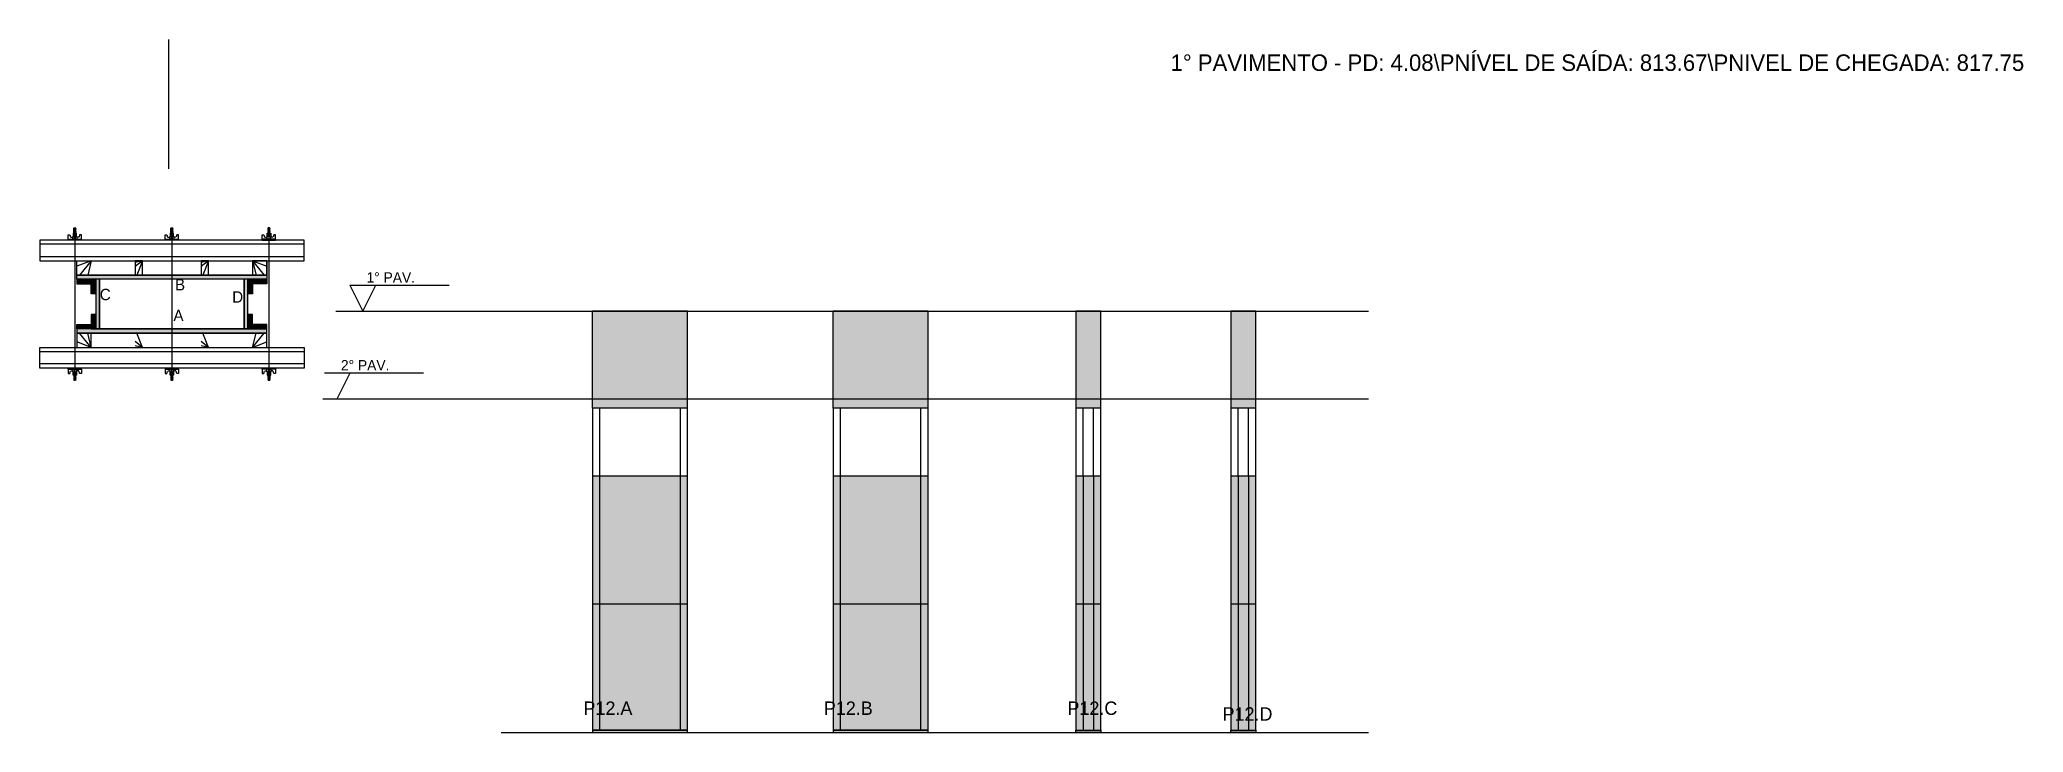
# Model space of a CAD drawing. Header units: metres. Extents: x 3112 to 5033, y 10957 to 11628.
import ezdxf

# ---------------------------------------------------------------- set-up
doc = ezdxf.new("R2010")
doc.units = ezdxf.units.M
for name, color, linetype in [('CHAPA', 7, 'Continuous'), ('COTA', 7, 'Continuous'), ('Hachura', 7, 'Continuous'), ('Madeira', 7, 'Continuous'), ('NIVEL 1° PAV.', 7, 'Continuous'), ('NIVEL 2° PAV.', 7, 'Continuous'), ('NOMENCLATURA', 7, 'Continuous'), ('Nível', 7, 'Continuous'), ('Painéis', 7, 'Continuous'), ('Perfil Metálico', 7, 'Continuous'), ('SARR_2.2x7', 7, 'Continuous'), ('SARRAFO', 7, 'Continuous'), ('Texto Seção', 7, 'Continuous'), ('TEXTO_GERAL', 7, 'Continuous')]:
    doc.layers.add(name, color=color, linetype=linetype)

msp = doc.modelspace()

# ---------------------------------------------------------------- hatches: boundary and pattern name
at = {"layer": 'COTA'}
h = msp.add_hatch(color=7, dxfattribs=at)
h.dxf.hatch_style = 1
h.paths.add_polyline_path([(3647.7, 11271.2), (3739.7, 11271.2), (3739.7, 11271.2), (3739.7, 11365.2), (3739.7, 11365.2), (3647.7, 11365.2), (3647.7, 11365.2), (3647.7, 11271.2)])
h = msp.add_hatch(color=7, dxfattribs=at)
h.dxf.hatch_style = 1
h.paths.add_polyline_path([(3880.6, 11271.2), (3972.6, 11271.2), (3972.6, 11271.2), (3972.6, 11365.2), (3972.6, 11365.2), (3880.6, 11365.2), (3880.6, 11365.2), (3880.6, 11271.2)])
h = msp.add_hatch(color=7, dxfattribs=at)
h.dxf.hatch_style = 1
h.paths.add_polyline_path([(4115.7, 11271.2), (4139.7, 11271.2), (4139.7, 11271.2), (4139.7, 11365.2), (4139.7, 11365.2), (4115.7, 11365.2), (4115.7, 11365.2), (4115.7, 11271.2)])
h = msp.add_hatch(color=7, dxfattribs=at)
h.dxf.hatch_style = 1
h.paths.add_polyline_path([(4265.8, 11271.2), (4289.8, 11271.2), (4289.8, 11271.2), (4289.8, 11365.2), (4289.8, 11365.2), (4265.8, 11365.2), (4265.8, 11365.2), (4265.8, 11271.2)])
at = {"layer": 'Hachura'}
h = msp.add_hatch(color=7, dxfattribs=at)
h.dxf.hatch_style = 1
h.paths.add_polyline_path([(3148.2, 11395.9), (3148.2, 11399.9), (3148.2, 11399.9), (3332.2, 11399.9), (3332.2, 11399.9), (3332.2, 11395.9), (3332.2, 11395.9), (3148.2, 11395.9)])
h = msp.add_hatch(color=7, dxfattribs=at)
h.dxf.hatch_style = 1
h.paths.add_polyline_path([(3148.2, 11395.9), (3148.2, 11399.9), (3148.2, 11399.9), (3332.2, 11399.9), (3332.2, 11399.9), (3332.2, 11395.9), (3332.2, 11395.9), (3148.2, 11395.9)])
h = msp.add_hatch(color=7, dxfattribs=at)
h.dxf.hatch_style = 1
h.paths.add_polyline_path([(3162.2, 11395.9), (3162.2, 11391.5), (3162.2, 11391.5), (3148.2, 11391.5), (3148.2, 11391.5), (3148.2, 11395.9), (3148.2, 11395.9), (3162.2, 11395.9)])
h = msp.add_hatch(color=7, dxfattribs=at)
h.dxf.hatch_style = 1
h.paths.add_polyline_path([(3166.6, 11395.9), (3162.2, 11395.9), (3162.2, 11395.9), (3162.2, 11381.9), (3162.2, 11381.9), (3166.6, 11381.9), (3166.6, 11381.9), (3166.6, 11395.9)])
h = msp.add_hatch(color=7, dxfattribs=at)
h.dxf.hatch_style = 1
h.paths.add_polyline_path([(3170.2, 11395.9), (3166.6, 11395.9), (3166.6, 11395.9), (3166.6, 11347.9), (3166.6, 11347.9), (3170.2, 11347.9), (3170.2, 11347.9), (3170.2, 11395.9)])
h = msp.add_hatch(color=7, dxfattribs=at)
h.dxf.hatch_style = 1
h.paths.add_polyline_path([(3170.2, 11395.9), (3166.6, 11395.9), (3166.6, 11395.9), (3166.6, 11347.9), (3166.6, 11347.9), (3170.2, 11347.9), (3170.2, 11347.9), (3170.2, 11395.9)])
h = msp.add_hatch(color=7, dxfattribs=at)
h.dxf.hatch_style = 1
h.paths.add_polyline_path([(3313.8, 11395.9), (3310.2, 11395.9), (3310.2, 11395.9), (3310.2, 11347.9), (3310.2, 11347.9), (3313.8, 11347.9), (3313.8, 11347.9), (3313.8, 11395.9)])
h = msp.add_hatch(color=7, dxfattribs=at)
h.dxf.hatch_style = 1
h.paths.add_polyline_path([(3313.8, 11395.9), (3310.2, 11395.9), (3310.2, 11395.9), (3310.2, 11347.9), (3310.2, 11347.9), (3313.8, 11347.9), (3313.8, 11347.9), (3313.8, 11395.9)])
h = msp.add_hatch(color=7, dxfattribs=at)
h.dxf.hatch_style = 1
h.paths.add_polyline_path([(3318.2, 11395.9), (3313.8, 11395.9), (3313.8, 11395.9), (3313.8, 11381.9), (3313.8, 11381.9), (3318.2, 11381.9), (3318.2, 11381.9), (3318.2, 11395.9)])
h = msp.add_hatch(color=7, dxfattribs=at)
h.dxf.hatch_style = 1
h.paths.add_polyline_path([(3318.2, 11395.9), (3318.2, 11391.5), (3318.2, 11391.5), (3332.2, 11391.5), (3332.2, 11391.5), (3332.2, 11395.9), (3332.2, 11395.9), (3318.2, 11395.9)])
h = msp.add_hatch(color=7, dxfattribs=at)
h.dxf.hatch_style = 1
h.paths.add_polyline_path([(3166.6, 11347.9), (3162.2, 11347.9), (3162.2, 11347.9), (3162.2, 11361.9), (3162.2, 11361.9), (3166.6, 11361.9), (3166.6, 11361.9), (3166.6, 11347.9)])
h = msp.add_hatch(color=7, dxfattribs=at)
h.dxf.hatch_style = 1
h.paths.add_polyline_path([(3318.2, 11347.9), (3313.8, 11347.9), (3313.8, 11347.9), (3313.8, 11361.9), (3313.8, 11361.9), (3318.2, 11361.9), (3318.2, 11361.9), (3318.2, 11347.9)])
h = msp.add_hatch(color=7, dxfattribs=at)
h.dxf.hatch_style = 1
h.paths.add_polyline_path([(3162.2, 11347.9), (3162.2, 11352.3), (3162.2, 11352.3), (3148.2, 11352.3), (3148.2, 11352.3), (3148.2, 11347.9), (3148.2, 11347.9), (3162.2, 11347.9)])
h = msp.add_hatch(color=7, dxfattribs=at)
h.dxf.hatch_style = 1
h.paths.add_polyline_path([(3148.2, 11347.9), (3148.2, 11343.9), (3148.2, 11343.9), (3332.2, 11343.9), (3332.2, 11343.9), (3332.2, 11347.9), (3332.2, 11347.9), (3148.2, 11347.9)])
h = msp.add_hatch(color=7, dxfattribs=at)
h.dxf.hatch_style = 1
h.paths.add_polyline_path([(3148.2, 11347.9), (3148.2, 11343.9), (3148.2, 11343.9), (3332.2, 11343.9), (3332.2, 11343.9), (3332.2, 11347.9), (3332.2, 11347.9), (3148.2, 11347.9)])
h = msp.add_hatch(color=7, dxfattribs=at)
h.dxf.hatch_style = 1
h.paths.add_polyline_path([(3318.2, 11347.9), (3318.2, 11352.3), (3318.2, 11352.3), (3332.2, 11352.3), (3332.2, 11352.3), (3332.2, 11347.9), (3332.2, 11347.9), (3318.2, 11347.9)])
h = msp.add_hatch(color=7, dxfattribs=at)
h.dxf.hatch_style = 1
h.paths.add_polyline_path([(3739.7, 10957.2), (3739.7, 11205.2), (3739.7, 11205.2), (3647.7, 11205.2), (3647.7, 11205.2), (3647.7, 10957.2), (3647.7, 10957.2), (3739.7, 10957.2)])
h = msp.add_hatch(color=7, dxfattribs=at)
h.dxf.hatch_style = 1
h.paths.add_polyline_path([(3972.6, 10957.2), (3972.6, 11205.2), (3972.6, 11205.2), (3880.6, 11205.2), (3880.6, 11205.2), (3880.6, 10957.2), (3880.6, 10957.2), (3972.6, 10957.2)])
h = msp.add_hatch(color=7, dxfattribs=at)
h.dxf.hatch_style = 1
h.paths.add_polyline_path([(4139.7, 10957.2), (4139.7, 11205.2), (4139.7, 11205.2), (4115.7, 11205.2), (4115.7, 11205.2), (4115.7, 10957.2), (4115.7, 10957.2), (4139.7, 10957.2)])
h = msp.add_hatch(color=7, dxfattribs=at)
h.dxf.hatch_style = 1
h.paths.add_polyline_path([(4289.8, 10957.2), (4289.8, 11205.2), (4289.8, 11205.2), (4265.8, 11205.2), (4265.8, 11205.2), (4265.8, 10957.2), (4265.8, 10957.2), (4289.8, 10957.2)])

# ---------------------------------------------------------------- linework, layer by layer
at = {"layer": 'CHAPA', "color": 7, "lineweight": 25}
for points in [[(3148.2, 11395.9), (3148.2, 11399.9), (3332.2, 11399.9), (3332.2, 11395.9)], [(3148.2, 11395.9), (3148.2, 11399.9), (3332.2, 11399.9), (3332.2, 11395.9)], [(3170.2, 11395.9), (3166.6, 11395.9), (3166.6, 11347.9), (3170.2, 11347.9)], [(3170.2, 11395.9), (3166.6, 11395.9), (3166.6, 11347.9), (3170.2, 11347.9)], [(3313.8, 11395.9), (3310.2, 11395.9), (3310.2, 11347.9), (3313.8, 11347.9)], [(3313.8, 11395.9), (3310.2, 11395.9), (3310.2, 11347.9), (3313.8, 11347.9)], [(3148.2, 11347.9), (3148.2, 11343.9), (3332.2, 11343.9), (3332.2, 11347.9)], [(3148.2, 11347.9), (3148.2, 11343.9), (3332.2, 11343.9), (3332.2, 11347.9)]]:
    msp.add_lwpolyline(points, close=True, dxfattribs=at)
at = {"layer": 'COTA', "color": 7, "lineweight": 25}
for p, q in [((3739.7, 11365.2), (3647.7, 11365.2)), ((3647.7, 11271.2), (3647.7, 11365.2)), ((3739.7, 11271.2), (3739.7, 11365.2)), ((3972.6, 11365.2), (3880.6, 11365.2)), ((3880.6, 11271.2), (3880.6, 11365.2)), ((3972.6, 11271.2), (3972.6, 11365.2))]:
    msp.add_line(p, q, dxfattribs=at)
for points in [[(4139.7, 11271.2), (4139.7, 11365.2), (4115.7, 11365.2), (4115.7, 11271.2)], [(4289.8, 11271.2), (4289.8, 11365.2), (4265.8, 11365.2), (4265.8, 11271.2)]]:
    msp.add_lwpolyline(points, dxfattribs=at)
at = {"layer": 'Defpoints', "color": 7, "lineweight": 25}
msp.add_line((3237.2, 11503), (3237.2, 11628), dxfattribs=at)
at = {"layer": 'Hachura', "color": 7, "lineweight": 25}
for p, q in [((3139.7, 11439.1), (3141.4, 11439.1)), ((3139.7, 11433.9), (3139.7, 11439)), ((3139.7, 11434.8), (3152.6, 11434.8)), ((3139.7, 11434.8), (3144.9, 11434.8)), ((3152.6, 11433.9), (3139.7, 11433.9)), ((3139.9, 11434.8), (3139.9, 11433.9)), ((3140.1, 11434.8), (3140.1, 11433.9)), ((3140.4, 11434.8), (3140.4, 11433.9)), ((3140.9, 11434.8), (3140.9, 11433.9)), ((3141.4, 11439.1), (3142, 11436.8)), ((3141.7, 11434.8), (3141.7, 11433.9)), ((3142.3, 11436.6), (3144.2, 11436.6)), ((3143.1, 11434.8), (3143.1, 11433.9)), ((3151.7, 11433.9), (3143.9, 11433.9)), ((3144.2, 11437.4), (3148.1, 11437.4)), ((3144.2, 11434.8), (3144.2, 11437.4)), ((3146.2, 11434.8), (3144.2, 11434.8)), ((3147.8, 11440.6), (3144.5, 11440.6)), ((3144.5, 11440.6), (3144.5, 11437.4)), ((3147.8, 11440.5), (3144.5, 11440.5)), ((3144.9, 11434.8), (3145.5, 11434.8)), ((3147.2, 11443.7), (3145, 11444.7)), ((3147.2, 11442.5), (3145, 11443.6)), ((3147.2, 11441.3), (3145, 11442.4)), ((3146.3, 11440.6), (3145, 11441.2)), ((3145.1, 11445.4), (3145.5, 11445.7)), ((3145.1, 11445.1), (3145.1, 11445.4)), ((3145.1, 11445.4), (3145.1, 11445.4)), ((3147.1, 11445.4), (3145.1, 11445.4)), ((3145.1, 11445.1), (3147.1, 11444.1)), ((3145.1, 11445.1), (3147.1, 11444.1)), ((3145.1, 11445), (3147.2, 11443.9)), ((3145.1, 11443.9), (3145.1, 11444.5)), ((3147.1, 11443.6), (3145.1, 11444.5)), ((3145.1, 11443.9), (3147.1, 11442.9)), ((3145.1, 11443.8), (3147.2, 11442.7)), ((3145.1, 11442.7), (3145.1, 11443.4)), ((3147.1, 11442.4), (3145.1, 11443.4)), ((3145.1, 11443.2), (3145.1, 11443.4)), ((3145.1, 11442.7), (3147.1, 11441.8)), ((3145.1, 11442.6), (3147.2, 11441.6)), ((3145.1, 11441.6), (3145.1, 11442.2)), ((3147.1, 11441.2), (3145.1, 11442.2)), ((3145.1, 11441.6), (3147.1, 11440.6)), ((3146, 11440.6), (3145.1, 11441.1)), ((3145.1, 11440.6), (3145.1, 11441.1)), ((3145.2, 11434.5), (3145.2, 11434.7)), ((3145.2, 11434), (3145.2, 11434.5)), ((3145.5, 11445.7), (3146.7, 11445.7)), ((3145.5, 11440.6), (3145.5, 11437.4)), ((3147.1, 11444.7), (3145.8, 11445.4)), ((3145.9, 11434.8), (3145.9, 11436.8)), ((3147.2, 11444.8), (3146, 11445.4)), ((3146.2, 11444.7), (3146.2, 11302.9)), ((3146.2, 11434.8), (3146.2, 11433.9)), ((3146.4, 11436.8), (3146.4, 11434.8)), ((3146.6, 11445.4), (3147.2, 11445)), ((3147.1, 11445.4), (3146.7, 11445.7)), ((3146.8, 11445.4), (3147.1, 11445.2)), ((3147.1, 11445.2), (3147.1, 11445.4)), ((3147.1, 11444.7), (3147.1, 11444.1)), ((3147.1, 11442.9), (3147.1, 11443.6)), ((3147.1, 11442.2), (3147.1, 11442.4)), ((3147.1, 11442.2), (3147.1, 11441.8)), ((3147.1, 11441.2), (3147.1, 11440.6)), ((3147.1, 11440.6), (3147.1, 11437.4)), ((3147.1, 11434.7), (3147.1, 11434.2)), ((3147.8, 11437.4), (3147.8, 11440.6)), ((3148.1, 11437.4), (3147.8, 11437.4)), ((3148.1, 11437.4), (3147.8, 11437.4)), ((3148.1, 11437.4), (3148.1, 11434.8)), ((3150, 11436.6), (3148.1, 11436.6)), ((3149.2, 11434.8), (3149.2, 11433.9)), ((3150.9, 11439.1), (3150.4, 11436.8)), ((3150.6, 11434.8), (3150.6, 11433.9)), ((3152.6, 11439.1), (3150.9, 11439.1)), ((3151.5, 11434.8), (3151.5, 11433.9)), ((3151.9, 11434.8), (3151.9, 11433.9)), ((3152.3, 11434.8), (3152.3, 11433.9)), ((3152.5, 11434.8), (3152.5, 11433.9)), ((3152.6, 11434.8), (3152.6, 11439.1)), ((3152.6, 11434.8), (3152.6, 11433.9)), ((3233.7, 11439.1), (3235.4, 11439.1)), ((3233.7, 11433.9), (3233.7, 11439)), ((3233.7, 11434.8), (3246.6, 11434.8)), ((3233.7, 11434.8), (3238.9, 11434.8)), ((3246.6, 11433.9), (3233.7, 11433.9)), ((3233.9, 11434.8), (3233.9, 11433.9)), ((3234.1, 11434.8), (3234.1, 11433.9)), ((3234.4, 11434.8), (3234.4, 11433.9)), ((3234.9, 11434.8), (3234.9, 11433.9)), ((3235.4, 11439.1), (3236, 11436.8)), ((3235.7, 11434.8), (3235.7, 11433.9)), ((3236.3, 11436.6), (3238.2, 11436.6)), ((3237.1, 11434.8), (3237.1, 11433.9)), ((3245.7, 11433.9), (3237.9, 11433.9)), ((3238.2, 11437.4), (3242.1, 11437.4)), ((3238.2, 11434.8), (3238.2, 11437.4)), ((3240.2, 11434.8), (3238.2, 11434.8)), ((3241.8, 11440.6), (3238.5, 11440.6)), ((3238.5, 11440.6), (3238.5, 11437.4)), ((3241.8, 11440.5), (3238.5, 11440.5)), ((3238.9, 11434.8), (3239.5, 11434.8)), ((3241.2, 11443.7), (3239, 11444.7)), ((3241.2, 11442.5), (3239, 11443.6)), ((3241.2, 11441.3), (3239, 11442.4)), ((3240.3, 11440.6), (3239, 11441.2)), ((3239.1, 11445.4), (3239.5, 11445.7)), ((3239.1, 11445.1), (3239.1, 11445.4)), ((3239.1, 11445.4), (3239.1, 11445.4)), ((3241.1, 11445.4), (3239.1, 11445.4)), ((3239.1, 11445.1), (3241.1, 11444.1)), ((3239.1, 11445.1), (3241.1, 11444.1)), ((3239.1, 11445), (3241.2, 11443.9)), ((3239.1, 11443.9), (3239.1, 11444.5)), ((3241.1, 11443.6), (3239.1, 11444.5)), ((3239.1, 11443.9), (3241.1, 11442.9)), ((3239.1, 11443.8), (3241.2, 11442.7)), ((3239.1, 11442.7), (3239.1, 11443.4)), ((3241.1, 11442.4), (3239.1, 11443.4)), ((3239.1, 11443.2), (3239.1, 11443.4)), ((3239.1, 11442.7), (3241.1, 11441.8)), ((3239.1, 11442.6), (3241.2, 11441.6)), ((3239.1, 11441.6), (3239.1, 11442.2)), ((3241.1, 11441.2), (3239.1, 11442.2)), ((3239.1, 11441.6), (3241.1, 11440.6)), ((3240, 11440.6), (3239.1, 11441.1)), ((3239.1, 11440.6), (3239.1, 11441.1)), ((3239.2, 11434.5), (3239.2, 11434.7)), ((3239.2, 11434), (3239.2, 11434.5)), ((3239.5, 11445.7), (3240.7, 11445.7)), ((3239.5, 11440.6), (3239.5, 11437.4)), ((3241.1, 11444.7), (3239.8, 11445.4)), ((3239.9, 11434.8), (3239.9, 11436.8)), ((3241.2, 11444.8), (3240, 11445.4)), ((3240.2, 11444.7), (3240.2, 11302.9)), ((3240.2, 11434.8), (3240.2, 11433.9)), ((3240.4, 11436.8), (3240.4, 11434.8)), ((3240.6, 11445.4), (3241.2, 11445)), ((3241.1, 11445.4), (3240.7, 11445.7)), ((3240.8, 11445.4), (3241.1, 11445.2)), ((3241.1, 11445.2), (3241.1, 11445.4)), ((3241.1, 11444.7), (3241.1, 11444.1)), ((3241.1, 11442.9), (3241.1, 11443.6)), ((3241.1, 11442.2), (3241.1, 11442.4)), ((3241.1, 11442.2), (3241.1, 11441.8)), ((3241.1, 11441.2), (3241.1, 11440.6)), ((3241.1, 11440.6), (3241.1, 11437.4)), ((3241.1, 11434.7), (3241.1, 11434.2)), ((3241.8, 11437.4), (3241.8, 11440.6)), ((3242.1, 11437.4), (3241.8, 11437.4)), ((3242.1, 11437.4), (3241.8, 11437.4)), ((3242.1, 11437.4), (3242.1, 11434.8)), ((3244, 11436.6), (3242.1, 11436.6)), ((3243.2, 11434.8), (3243.2, 11433.9)), ((3244.9, 11439.1), (3244.4, 11436.8)), ((3244.6, 11434.8), (3244.6, 11433.9)), ((3246.6, 11439.1), (3244.9, 11439.1)), ((3245.5, 11434.8), (3245.5, 11433.9)), ((3245.9, 11434.8), (3245.9, 11433.9)), ((3246.3, 11434.8), (3246.3, 11433.9)), ((3246.5, 11434.8), (3246.5, 11433.9)), ((3246.6, 11434.8), (3246.6, 11439.1)), ((3246.6, 11434.8), (3246.6, 11433.9)), ((3327.7, 11434.8), (3327.7, 11439.1)), ((3327.7, 11439.1), (3329.4, 11439.1)), ((3340.6, 11434.8), (3327.7, 11434.8)), ((3327.7, 11434.8), (3327.7, 11433.9)), ((3327.7, 11433.9), (3340.6, 11433.9)), ((3327.9, 11434.8), (3327.9, 11433.9)), ((3328.1, 11434.8), (3328.1, 11433.9)), ((3328.4, 11434.8), (3328.4, 11433.9)), ((3328.7, 11433.9), (3336.5, 11433.9)), ((3328.9, 11434.8), (3328.9, 11433.9)), ((3329.4, 11439.1), (3330, 11436.8)), ((3329.7, 11434.8), (3329.7, 11433.9)), ((3330.3, 11436.6), (3332.2, 11436.6)), ((3331.1, 11434.8), (3331.1, 11433.9)), ((3336.1, 11437.4), (3332.2, 11437.4)), ((3332.2, 11437.4), (3332.2, 11434.8)), ((3332.2, 11437.4), (3332.5, 11437.4)), ((3332.2, 11437.4), (3332.5, 11437.4)), ((3332.5, 11440.6), (3335.9, 11440.6)), ((3332.5, 11437.4), (3332.5, 11440.6)), ((3332.5, 11440.5), (3335.9, 11440.5)), ((3333.8, 11445.4), (3333.1, 11445)), ((3335.3, 11445), (3333.1, 11443.9)), ((3335.3, 11443.8), (3333.1, 11442.7)), ((3335.3, 11442.6), (3333.1, 11441.6)), ((3333.2, 11444.8), (3334.3, 11445.4)), ((3333.2, 11443.7), (3335.3, 11444.7)), ((3333.2, 11442.5), (3335.3, 11443.6)), ((3333.2, 11441.3), (3335.3, 11442.4)), ((3333.2, 11434.7), (3333.2, 11434.2)), ((3333.3, 11445.4), (3333.6, 11445.7)), ((3333.5, 11445.4), (3333.3, 11445.2)), ((3333.3, 11445.2), (3333.3, 11445.4)), ((3333.3, 11444.7), (3334.6, 11445.4)), ((3333.3, 11445.4), (3335.2, 11445.4)), ((3335.2, 11445.1), (3333.3, 11444.1)), ((3335.2, 11445.1), (3333.3, 11444.1)), ((3333.3, 11444.7), (3333.3, 11444.1)), ((3333.3, 11443.6), (3335.2, 11444.5)), ((3335.2, 11443.9), (3333.3, 11442.9)), ((3333.3, 11442.9), (3333.3, 11443.6)), ((3333.3, 11442.4), (3335.2, 11443.4)), ((3335.2, 11442.7), (3333.3, 11441.8)), ((3333.3, 11442.2), (3333.3, 11442.4)), ((3333.3, 11442.2), (3333.3, 11441.8)), ((3333.3, 11441.2), (3335.2, 11442.2)), ((3335.2, 11441.6), (3333.3, 11440.6)), ((3333.3, 11441.2), (3333.3, 11440.6)), ((3333.3, 11440.6), (3333.3, 11437.4)), ((3334.9, 11445.7), (3333.6, 11445.7)), ((3334, 11440.6), (3335.3, 11441.2)), ((3334, 11436.8), (3334, 11434.8)), ((3334.2, 11444.7), (3334.2, 11302.9)), ((3334.2, 11434.8), (3336.1, 11434.8)), ((3334.2, 11434.8), (3334.2, 11433.9)), ((3334.3, 11440.6), (3335.2, 11441.1)), ((3334.5, 11434.8), (3334.5, 11436.8)), ((3334.8, 11440.6), (3334.8, 11437.4)), ((3335.5, 11434.8), (3334.8, 11434.8)), ((3335.2, 11445.4), (3334.9, 11445.7)), ((3335.1, 11434.5), (3335.1, 11434.7)), ((3335.1, 11434), (3335.1, 11434.5)), ((3335.2, 11445.1), (3335.2, 11445.4)), ((3335.2, 11445.4), (3335.2, 11445.4)), ((3335.2, 11443.9), (3335.2, 11444.5)), ((3335.2, 11442.7), (3335.2, 11443.4)), ((3335.2, 11443.2), (3335.2, 11443.4)), ((3335.2, 11441.6), (3335.2, 11442.2)), ((3335.2, 11440.6), (3335.2, 11441.1)), ((3340.6, 11434.8), (3335.5, 11434.8)), ((3335.9, 11440.6), (3335.9, 11437.4)), ((3336.1, 11434.8), (3336.1, 11437.4)), ((3338.1, 11436.6), (3336.1, 11436.6)), ((3337.2, 11434.8), (3337.2, 11433.9)), ((3338.9, 11439.1), (3338.4, 11436.8)), ((3338.6, 11434.8), (3338.6, 11433.9)), ((3340.6, 11439.1), (3338.9, 11439.1)), ((3339.5, 11434.8), (3339.5, 11433.9)), ((3339.9, 11434.8), (3339.9, 11433.9)), ((3340.3, 11434.8), (3340.3, 11433.9)), ((3340.5, 11434.8), (3340.5, 11433.9)), ((3340.6, 11433.9), (3340.6, 11439)), ((3152.6, 11309.9), (3139.7, 11309.9)), ((3139.7, 11309.9), (3139.7, 11304.8)), ((3139.7, 11309), (3152.6, 11309)), ((3139.7, 11309), (3144.9, 11309)), ((3139.7, 11304.7), (3141.4, 11304.7)), ((3139.9, 11309), (3139.9, 11309.9)), ((3140.1, 11309), (3140.1, 11309.9)), ((3140.4, 11309), (3140.4, 11309.9)), ((3140.9, 11309), (3140.9, 11309.9)), ((3141.4, 11304.7), (3142, 11306.9)), ((3141.7, 11309), (3141.7, 11309.9)), ((3142.3, 11307.2), (3144.2, 11307.2)), ((3143.1, 11309), (3143.1, 11309.9)), ((3151.7, 11309.9), (3143.9, 11309.9)), ((3146.2, 11309), (3144.2, 11309)), ((3144.2, 11309), (3144.2, 11306.4)), ((3144.2, 11306.4), (3148.1, 11306.4)), ((3144.5, 11303.2), (3144.5, 11306.4)), ((3147.8, 11303.3), (3144.5, 11303.3)), ((3147.8, 11303.2), (3144.5, 11303.2)), ((3144.9, 11309), (3145.5, 11309)), ((3146.3, 11303.2), (3145, 11302.6)), ((3147.2, 11302.5), (3145, 11301.4)), ((3147.2, 11301.3), (3145, 11300.2)), ((3147.2, 11300.1), (3145, 11299.1)), ((3145.1, 11302.2), (3147.1, 11303.2)), ((3146, 11303.2), (3145.1, 11302.7)), ((3145.1, 11303.2), (3145.1, 11302.7)), ((3147.1, 11302.5), (3145.1, 11301.6)), ((3145.1, 11302.2), (3145.1, 11301.6)), ((3145.1, 11301.2), (3147.2, 11302.2)), ((3145.1, 11301.1), (3147.1, 11302)), ((3147.1, 11301.4), (3145.1, 11300.4)), ((3145.1, 11301.1), (3145.1, 11300.4)), ((3145.1, 11300), (3147.2, 11301.1)), ((3145.1, 11299.9), (3147.1, 11300.9)), ((3145.1, 11300.6), (3145.1, 11300.4)), ((3147.1, 11300.2), (3145.1, 11299.3)), ((3145.1, 11299.9), (3145.1, 11299.3)), ((3145.1, 11298.8), (3147.2, 11299.9)), ((3145.1, 11298.7), (3147.1, 11299.7)), ((3145.1, 11298.7), (3147.1, 11299.7)), ((3145.1, 11298.7), (3145.1, 11298.4)), ((3145.1, 11298.4), (3145.1, 11298.4)), ((3145.1, 11298.4), (3145.5, 11298.1)), ((3147.1, 11298.4), (3145.1, 11298.4)), ((3145.2, 11309.7), (3145.2, 11309.3)), ((3145.2, 11309.3), (3145.2, 11309.1)), ((3145.5, 11303.2), (3145.5, 11306.4)), ((3145.5, 11298.1), (3146.7, 11298.1)), ((3147.1, 11299.1), (3145.8, 11298.4)), ((3145.9, 11309), (3145.9, 11307)), ((3147.2, 11299), (3146, 11298.4)), ((3146.2, 11309), (3146.2, 11309.9)), ((3146.4, 11307), (3146.4, 11309)), ((3146.6, 11298.4), (3147.2, 11298.8)), ((3147.1, 11298.4), (3146.7, 11298.1)), ((3146.8, 11298.4), (3147.1, 11298.5)), ((3147.1, 11309.1), (3147.1, 11309.6)), ((3147.1, 11303.2), (3147.1, 11306.4)), ((3147.1, 11302.5), (3147.1, 11303.2)), ((3147.1, 11301.6), (3147.1, 11302)), ((3147.1, 11301.6), (3147.1, 11301.4)), ((3147.1, 11300.9), (3147.1, 11300.2)), ((3147.1, 11299.1), (3147.1, 11299.7)), ((3147.1, 11298.5), (3147.1, 11298.4)), ((3147.8, 11306.4), (3147.8, 11303.2)), ((3148.1, 11306.4), (3147.8, 11306.4)), ((3148.1, 11306.4), (3147.8, 11306.4)), ((3148.1, 11306.4), (3148.1, 11309)), ((3150, 11307.2), (3148.1, 11307.2)), ((3149.2, 11309), (3149.2, 11309.9)), ((3150.9, 11304.7), (3150.4, 11306.9)), ((3150.6, 11309), (3150.6, 11309.9)), ((3152.6, 11304.7), (3150.9, 11304.7)), ((3151.5, 11309), (3151.5, 11309.9)), ((3151.9, 11309), (3151.9, 11309.9)), ((3152.3, 11309), (3152.3, 11309.9)), ((3152.5, 11309), (3152.5, 11309.9)), ((3152.6, 11309), (3152.6, 11309.9)), ((3152.6, 11309), (3152.6, 11304.7)), ((3246.6, 11309.9), (3233.7, 11309.9)), ((3233.7, 11309.9), (3233.7, 11304.8)), ((3233.7, 11309), (3246.6, 11309)), ((3233.7, 11309), (3238.9, 11309)), ((3233.7, 11304.7), (3235.4, 11304.7)), ((3233.9, 11309), (3233.9, 11309.9)), ((3234.1, 11309), (3234.1, 11309.9)), ((3234.4, 11309), (3234.4, 11309.9)), ((3234.9, 11309), (3234.9, 11309.9)), ((3235.4, 11304.7), (3236, 11306.9)), ((3235.7, 11309), (3235.7, 11309.9)), ((3236.3, 11307.2), (3238.2, 11307.2)), ((3237.1, 11309), (3237.1, 11309.9)), ((3245.7, 11309.9), (3237.9, 11309.9)), ((3240.2, 11309), (3238.2, 11309)), ((3238.2, 11309), (3238.2, 11306.4)), ((3238.2, 11306.4), (3242.1, 11306.4)), ((3238.5, 11303.2), (3238.5, 11306.4)), ((3241.8, 11303.3), (3238.5, 11303.3)), ((3241.8, 11303.2), (3238.5, 11303.2)), ((3238.9, 11309), (3239.5, 11309)), ((3240.3, 11303.2), (3239, 11302.6)), ((3241.2, 11302.5), (3239, 11301.4)), ((3241.2, 11301.3), (3239, 11300.2)), ((3241.2, 11300.1), (3239, 11299.1)), ((3239.1, 11302.2), (3241.1, 11303.2)), ((3240, 11303.2), (3239.1, 11302.7)), ((3239.1, 11303.2), (3239.1, 11302.7)), ((3241.1, 11302.5), (3239.1, 11301.6)), ((3239.1, 11302.2), (3239.1, 11301.6)), ((3239.1, 11301.2), (3241.2, 11302.2)), ((3239.1, 11301.1), (3241.1, 11302)), ((3241.1, 11301.4), (3239.1, 11300.4)), ((3239.1, 11301.1), (3239.1, 11300.4)), ((3239.1, 11300), (3241.2, 11301.1)), ((3239.1, 11299.9), (3241.1, 11300.9)), ((3239.1, 11300.6), (3239.1, 11300.4)), ((3241.1, 11300.2), (3239.1, 11299.3)), ((3239.1, 11299.9), (3239.1, 11299.3)), ((3239.1, 11298.8), (3241.2, 11299.9)), ((3239.1, 11298.7), (3241.1, 11299.7)), ((3239.1, 11298.7), (3241.1, 11299.7)), ((3239.1, 11298.7), (3239.1, 11298.4)), ((3239.1, 11298.4), (3239.1, 11298.4)), ((3239.1, 11298.4), (3239.5, 11298.1)), ((3241.1, 11298.4), (3239.1, 11298.4)), ((3239.2, 11309.7), (3239.2, 11309.3)), ((3239.2, 11309.3), (3239.2, 11309.1)), ((3239.5, 11303.2), (3239.5, 11306.4)), ((3239.5, 11298.1), (3240.7, 11298.1)), ((3241.1, 11299.1), (3239.8, 11298.4)), ((3239.9, 11309), (3239.9, 11307)), ((3241.2, 11299), (3240, 11298.4)), ((3240.2, 11309), (3240.2, 11309.9)), ((3240.4, 11307), (3240.4, 11309)), ((3240.6, 11298.4), (3241.2, 11298.8)), ((3241.1, 11298.4), (3240.7, 11298.1)), ((3240.8, 11298.4), (3241.1, 11298.5)), ((3241.1, 11309.1), (3241.1, 11309.6)), ((3241.1, 11303.2), (3241.1, 11306.4)), ((3241.1, 11302.5), (3241.1, 11303.2)), ((3241.1, 11301.6), (3241.1, 11302)), ((3241.1, 11301.6), (3241.1, 11301.4)), ((3241.1, 11300.9), (3241.1, 11300.2)), ((3241.1, 11299.1), (3241.1, 11299.7)), ((3241.1, 11298.5), (3241.1, 11298.4)), ((3241.8, 11306.4), (3241.8, 11303.2)), ((3242.1, 11306.4), (3241.8, 11306.4)), ((3242.1, 11306.4), (3241.8, 11306.4)), ((3242.1, 11306.4), (3242.1, 11309)), ((3244, 11307.2), (3242.1, 11307.2)), ((3243.2, 11309), (3243.2, 11309.9)), ((3244.9, 11304.7), (3244.4, 11306.9)), ((3244.6, 11309), (3244.6, 11309.9)), ((3246.6, 11304.7), (3244.9, 11304.7)), ((3245.5, 11309), (3245.5, 11309.9)), ((3245.9, 11309), (3245.9, 11309.9)), ((3246.3, 11309), (3246.3, 11309.9)), ((3246.5, 11309), (3246.5, 11309.9)), ((3246.6, 11309), (3246.6, 11309.9)), ((3246.6, 11309), (3246.6, 11304.7)), ((3327.7, 11309.9), (3340.6, 11309.9)), ((3327.7, 11309), (3327.7, 11309.9)), ((3340.6, 11309), (3327.7, 11309)), ((3327.7, 11309), (3327.7, 11304.7)), ((3327.7, 11304.7), (3329.4, 11304.7)), ((3327.9, 11309), (3327.9, 11309.9)), ((3328.1, 11309), (3328.1, 11309.9)), ((3328.4, 11309), (3328.4, 11309.9)), ((3328.7, 11309.9), (3336.5, 11309.9)), ((3328.9, 11309), (3328.9, 11309.9)), ((3329.4, 11304.7), (3330, 11306.9)), ((3329.7, 11309), (3329.7, 11309.9)), ((3330.3, 11307.2), (3332.2, 11307.2)), ((3331.1, 11309), (3331.1, 11309.9)), ((3332.2, 11306.4), (3332.2, 11309)), ((3336.1, 11306.4), (3332.2, 11306.4)), ((3332.2, 11306.4), (3332.5, 11306.4)), ((3332.2, 11306.4), (3332.5, 11306.4)), ((3332.5, 11306.4), (3332.5, 11303.2)), ((3332.5, 11303.3), (3335.9, 11303.3)), ((3332.5, 11303.2), (3335.9, 11303.2)), ((3335.3, 11301.2), (3333.1, 11302.2)), ((3335.3, 11300), (3333.1, 11301.1)), ((3335.3, 11298.8), (3333.1, 11299.9)), ((3333.8, 11298.4), (3333.1, 11298.8)), ((3333.2, 11309.1), (3333.2, 11309.6)), ((3333.2, 11302.5), (3335.3, 11301.4)), ((3333.2, 11301.3), (3335.3, 11300.2)), ((3333.2, 11300.1), (3335.3, 11299.1)), ((3333.2, 11299), (3334.3, 11298.4)), ((3333.3, 11303.2), (3333.3, 11306.4)), ((3333.3, 11302.5), (3333.3, 11303.2)), ((3335.2, 11302.2), (3333.3, 11303.2)), ((3333.3, 11302.5), (3335.2, 11301.6)), ((3333.3, 11301.6), (3333.3, 11302)), ((3335.2, 11301.1), (3333.3, 11302)), ((3333.3, 11301.6), (3333.3, 11301.4)), ((3333.3, 11301.4), (3335.2, 11300.4)), ((3333.3, 11300.9), (3333.3, 11300.2)), ((3335.2, 11299.9), (3333.3, 11300.9)), ((3333.3, 11300.2), (3335.2, 11299.3)), ((3335.2, 11298.7), (3333.3, 11299.7)), ((3333.3, 11299.1), (3333.3, 11299.7)), ((3335.2, 11298.7), (3333.3, 11299.7)), ((3333.3, 11299.1), (3334.6, 11298.4)), ((3333.5, 11298.4), (3333.3, 11298.5)), ((3333.3, 11298.5), (3333.3, 11298.4)), ((3333.3, 11298.4), (3333.6, 11298.1)), ((3333.3, 11298.4), (3335.2, 11298.4)), ((3334.9, 11298.1), (3333.6, 11298.1)), ((3334, 11307), (3334, 11309)), ((3334, 11303.2), (3335.3, 11302.6)), ((3334.2, 11309), (3334.2, 11309.9)), ((3334.2, 11309), (3336.1, 11309)), ((3334.3, 11303.2), (3335.2, 11302.7)), ((3334.5, 11309), (3334.5, 11307)), ((3335.5, 11309), (3334.8, 11309)), ((3334.8, 11303.2), (3334.8, 11306.4)), ((3335.2, 11298.4), (3334.9, 11298.1)), ((3335.1, 11309.7), (3335.1, 11309.3)), ((3335.1, 11309.3), (3335.1, 11309.1)), ((3335.2, 11303.2), (3335.2, 11302.7)), ((3335.2, 11302.2), (3335.2, 11301.6)), ((3335.2, 11301.1), (3335.2, 11300.4)), ((3335.2, 11300.6), (3335.2, 11300.4)), ((3335.2, 11299.9), (3335.2, 11299.3)), ((3335.2, 11298.7), (3335.2, 11298.4)), ((3335.2, 11298.4), (3335.2, 11298.4)), ((3340.6, 11309), (3335.5, 11309)), ((3335.9, 11303.2), (3335.9, 11306.4)), ((3336.1, 11309), (3336.1, 11306.4)), ((3338.1, 11307.2), (3336.1, 11307.2)), ((3337.2, 11309), (3337.2, 11309.9)), ((3338.9, 11304.7), (3338.4, 11306.9)), ((3338.6, 11309), (3338.6, 11309.9)), ((3340.6, 11304.7), (3338.9, 11304.7)), ((3339.5, 11309), (3339.5, 11309.9)), ((3339.9, 11309), (3339.9, 11309.9)), ((3340.3, 11309), (3340.3, 11309.9)), ((3340.5, 11309), (3340.5, 11309.9)), ((3340.6, 11309.9), (3340.6, 11304.8))]:
    msp.add_line(p, q, dxfattribs=at)
at = {"layer": 'Madeira', "color": 7, "lineweight": 25}
for p, q in [((3162.2, 11413.9), (3148.2, 11408.5)), ((3162.2, 11413.9), (3150.7, 11399.9)), ((3162.2, 11413.9), (3158.7, 11399.9)), ((3211.7, 11413.9), (3204.7, 11408.2)), ((3211.7, 11413.9), (3204.7, 11412.2)), ((3211.7, 11413.9), (3206.2, 11399.9)), ((3275.7, 11413.9), (3268.7, 11408.2)), ((3275.7, 11413.9), (3268.7, 11412.2)), ((3275.7, 11413.9), (3270.2, 11399.9)), ((3318.2, 11413.9), (3329.7, 11399.9)), ((3318.2, 11413.9), (3321.7, 11399.9)), ((3318.2, 11413.9), (3332.2, 11408.5)), ((3162.2, 11329.9), (3148.2, 11335.3)), ((3162.2, 11329.9), (3150.7, 11343.9)), ((3162.2, 11329.9), (3158.7, 11343.9)), ((3211.7, 11329.9), (3204.7, 11335.6)), ((3211.7, 11329.9), (3206.2, 11343.9)), ((3275.7, 11329.9), (3268.7, 11335.6)), ((3275.7, 11329.9), (3270.2, 11343.9)), ((3318.2, 11329.9), (3329.7, 11343.9)), ((3318.2, 11329.9), (3321.7, 11343.9)), ((3318.2, 11329.9), (3332.2, 11335.3)), ((3211.7, 11329.9), (3204.7, 11331.6)), ((3275.7, 11329.9), (3268.7, 11331.6))]:
    msp.add_line(p, q, dxfattribs=at)
for points in [[(3332.2, 11413.9), (3332.2, 11399.9), (3148.2, 11399.9), (3148.2, 11413.9)], [(3211.7, 11413.9), (3204.7, 11413.9), (3204.7, 11399.9), (3211.7, 11399.9)], [(3275.7, 11413.9), (3268.7, 11413.9), (3268.7, 11399.9), (3275.7, 11399.9)], [(3318.2, 11413.9), (3318.2, 11399.9), (3332.2, 11399.9), (3332.2, 11413.9)], [(3162.2, 11329.9), (3162.2, 11343.9), (3148.2, 11343.9), (3148.2, 11329.9)], [(3332.2, 11329.9), (3332.2, 11343.9), (3148.2, 11343.9), (3148.2, 11329.9)]]:
    msp.add_lwpolyline(points, close=True, dxfattribs=at)
at = {"layer": 'NIVEL 1° PAV.', "color": 7, "lineweight": 25}
for p, q in [((3412.7, 11390.2), (3508.7, 11390.2)), ((3412.7, 11390.2), (3425.2, 11365.2)), ((3425.2, 11365.2), (3437.7, 11390.2)), ((3398.9, 11365.2), (4398.9, 11365.2))]:
    msp.add_line(p, q, dxfattribs=at)
at = {"layer": 'NIVEL 2° PAV.', "color": 7, "lineweight": 25}
for p, q in [((3387.9, 11305.2), (3483.9, 11305.2)), ((3400.4, 11280.2), (3412.9, 11305.2)), ((3386.5, 11280.2), (4398.9, 11280.2))]:
    msp.add_line(p, q, dxfattribs=at)
at = {"layer": 'Nível', "color": 7, "lineweight": 25}
for p, q in [((3559.1, 11365.2), (4398.9, 11365.2)), ((3559.1, 10957.2), (4398.9, 10957.2))]:
    msp.add_line(p, q, dxfattribs=at)
at = {"layer": 'Painéis', "color": 7, "lineweight": 25}
for p, q in [((3647.7, 11271.2), (3647.7, 10957.2)), ((3739.7, 11271.2), (3647.7, 11271.2)), ((3739.7, 10957.2), (3739.7, 11271.2)), ((3880.6, 11271.2), (3880.6, 10957.2)), ((3972.6, 11271.2), (3880.6, 11271.2)), ((3972.6, 10957.2), (3972.6, 11271.2)), ((4115.7, 11271.2), (4115.7, 10959.2)), ((4139.7, 11271.2), (4115.7, 11271.2)), ((4139.7, 10959.2), (4139.7, 11271.2)), ((4265.8, 11271.2), (4265.8, 10959.2)), ((4289.8, 11271.2), (4265.8, 11271.2)), ((4289.8, 10959.2), (4289.8, 11271.2)), ((3739.7, 11205.2), (3647.7, 11205.2)), ((3972.6, 11205.2), (3880.6, 11205.2)), ((4139.7, 11205.2), (4115.7, 11205.2)), ((4289.8, 11205.2), (4265.8, 11205.2)), ((3739.7, 11081.2), (3647.7, 11081.2)), ((3972.6, 11081.2), (3880.6, 11081.2)), ((4139.7, 11081.2), (4115.7, 11081.2)), ((4289.8, 11081.2), (4265.8, 11081.2)), ((3647.7, 10959.2), (3739.7, 10959.2)), ((3880.6, 10959.2), (3972.6, 10959.2)), ((4115.7, 10959.2), (4139.7, 10959.2)), ((4265.8, 10959.2), (4289.8, 10959.2))]:
    msp.add_line(p, q, dxfattribs=at)
for points in [[(3310.2, 11347.9), (3310.2, 11395.9), (3170.2, 11395.9), (3170.2, 11347.9)], [(3739.7, 10959.2), (3647.7, 10959.2), (3647.7, 10957.2), (3739.7, 10957.2)], [(3972.6, 10959.2), (3880.6, 10959.2), (3880.6, 10957.2), (3972.6, 10957.2)], [(4115.7, 10959.2), (4139.7, 10959.2), (4139.7, 10957.2), (4115.7, 10957.2)], [(4265.8, 10959.2), (4289.8, 10959.2), (4289.8, 10957.2), (4265.8, 10957.2)]]:
    msp.add_lwpolyline(points, close=True, dxfattribs=at)
at = {"layer": 'Perfil Metálico', "color": 7, "lineweight": 25}
for points in [[(3112.2, 11433.9), (3112.2, 11413.9), (3368.2, 11413.9), (3368.2, 11433.9)], [(3368.2, 11417.9), (3368.2, 11429.9), (3112.2, 11429.9), (3112.2, 11417.9)], [(3112.2, 11309.9), (3112.2, 11329.9), (3368.2, 11329.9), (3368.2, 11309.9)], [(3368.2, 11325.9), (3368.2, 11313.9), (3112.2, 11313.9), (3112.2, 11325.9)]]:
    msp.add_lwpolyline(points, close=True, dxfattribs=at)
at = {"layer": 'SARR_2.2x7', "color": 7, "lineweight": 25}
for p, q in [((3654.7, 11205.2), (3654.7, 11271.2)), ((3732.7, 11205.2), (3732.7, 11271.2)), ((3887.6, 11205.2), (3887.6, 11271.2)), ((3965.6, 11205.2), (3965.6, 11271.2)), ((4122.7, 11205.2), (4122.7, 11271.2)), ((4132.7, 11205.2), (4132.7, 11271.2)), ((4272.8, 11205.2), (4272.8, 11271.2)), ((4282.8, 11205.2), (4282.8, 11271.2)), ((3654.7, 11081.2), (3654.7, 11205.2)), ((3732.7, 11081.2), (3732.7, 11205.2)), ((3887.6, 11081.2), (3887.6, 11205.2)), ((3965.6, 11081.2), (3965.6, 11205.2)), ((4122.7, 11205.2), (4122.7, 10959.2)), ((4122.7, 11205.2), (4122.7, 11205.2)), ((4122.7, 11205.2), (4122.7, 11205.2)), ((4132.7, 11205.2), (4132.7, 10959.2)), ((4132.7, 11205.2), (4132.7, 11205.2)), ((4132.7, 11205.2), (4132.7, 11205.2)), ((4272.8, 11205.2), (4272.8, 10959.2)), ((4272.8, 11205.2), (4272.8, 11205.2)), ((4272.8, 11205.2), (4272.8, 11205.2)), ((4282.8, 11205.2), (4282.8, 10959.2)), ((4282.8, 11205.2), (4282.8, 11205.2)), ((4282.8, 11205.2), (4282.8, 11205.2)), ((3654.7, 10959.2), (3654.7, 11081.2)), ((3732.7, 10959.2), (3732.7, 11081.2)), ((3887.6, 10959.2), (3887.6, 11081.2)), ((3965.6, 10959.2), (3965.6, 11081.2)), ((4122.7, 11081.2), (4122.7, 11081.2)), ((4122.7, 11081.2), (4122.7, 11081.2)), ((4132.7, 11081.2), (4132.7, 11081.2)), ((4132.7, 11081.2), (4132.7, 11081.2)), ((4272.8, 11081.2), (4272.8, 11081.2)), ((4272.8, 11081.2), (4272.8, 11081.2)), ((4282.8, 11081.2), (4282.8, 11081.2)), ((4282.8, 11081.2), (4282.8, 11081.2)), ((3654.7, 10959.2), (3654.7, 10959.2)), ((3732.7, 10959.2), (3732.7, 10959.2)), ((3887.6, 10959.2), (3887.6, 10959.2)), ((3965.6, 10959.2), (3965.6, 10959.2))]:
    msp.add_line(p, q, dxfattribs=at)
at = {"layer": 'SARRAFO', "color": 7, "lineweight": 25}
for points in [[(3148.2, 11391.5), (3162.2, 11391.5), (3162.2, 11395.9), (3148.2, 11395.9)], [(3162.2, 11381.9), (3162.2, 11395.9), (3166.6, 11395.9), (3166.6, 11381.9)], [(3313.8, 11381.9), (3313.8, 11395.9), (3318.2, 11395.9), (3318.2, 11381.9)], [(3332.2, 11391.5), (3318.2, 11391.5), (3318.2, 11395.9), (3332.2, 11395.9)], [(3162.2, 11361.9), (3162.2, 11347.9), (3166.6, 11347.9), (3166.6, 11361.9)], [(3313.8, 11361.9), (3313.8, 11347.9), (3318.2, 11347.9), (3318.2, 11361.9)], [(3148.2, 11352.3), (3162.2, 11352.3), (3162.2, 11347.9), (3148.2, 11347.9)], [(3332.2, 11352.3), (3318.2, 11352.3), (3318.2, 11347.9), (3332.2, 11347.9)]]:
    msp.add_lwpolyline(points, close=True, dxfattribs=at)

# ---------------------------------------------------------------- texts
at = {"layer": 'NIVEL 1° PAV.', "color": 7, "lineweight": 25}
msp.add_text('1° PAV.', height=10, dxfattribs=at).set_placement((3428.7, 11392.7))
at = {"layer": 'NIVEL 2° PAV.', "color": 7, "lineweight": 25}
msp.add_text('2° PAV.', height=10, dxfattribs=at).set_placement((3403.9, 11307.7))
at = {"layer": 'NOMENCLATURA', "color": 7, "lineweight": 25}
msp.add_text('1° PAVIMENTO - PD: 4.08\\PNÍVEL DE SAÍDA: 813.67\\PNIVEL DE CHEGADA: 817.75', height=16, dxfattribs=at).set_placement((4207.4, 11597.7))
at = {"layer": 'Texto Seção', "color": 7, "lineweight": 25}
for s, p in [('P12.A', (3638.8, 10974.1)), ('P12.B', (3871.6, 10974.1)), ('P12.C', (4107.5, 10974.1)), ('P12.D', (4257.7, 10968.5))]:
    msp.add_text(s, height=13, dxfattribs=at).set_placement(p)
at = {"layer": 'TEXTO_GERAL', "color": 7, "lineweight": 25}
for s, p in [('B', (3243.2, 11385.2)), ('C', (3170.4, 11375.7)), ('D', (3298.6, 11373.3)), ('A', (3241.7, 11355.5))]:
    msp.add_text(s, height=11, dxfattribs=at).set_placement(p)

doc.saveas('drawing.dxf')
